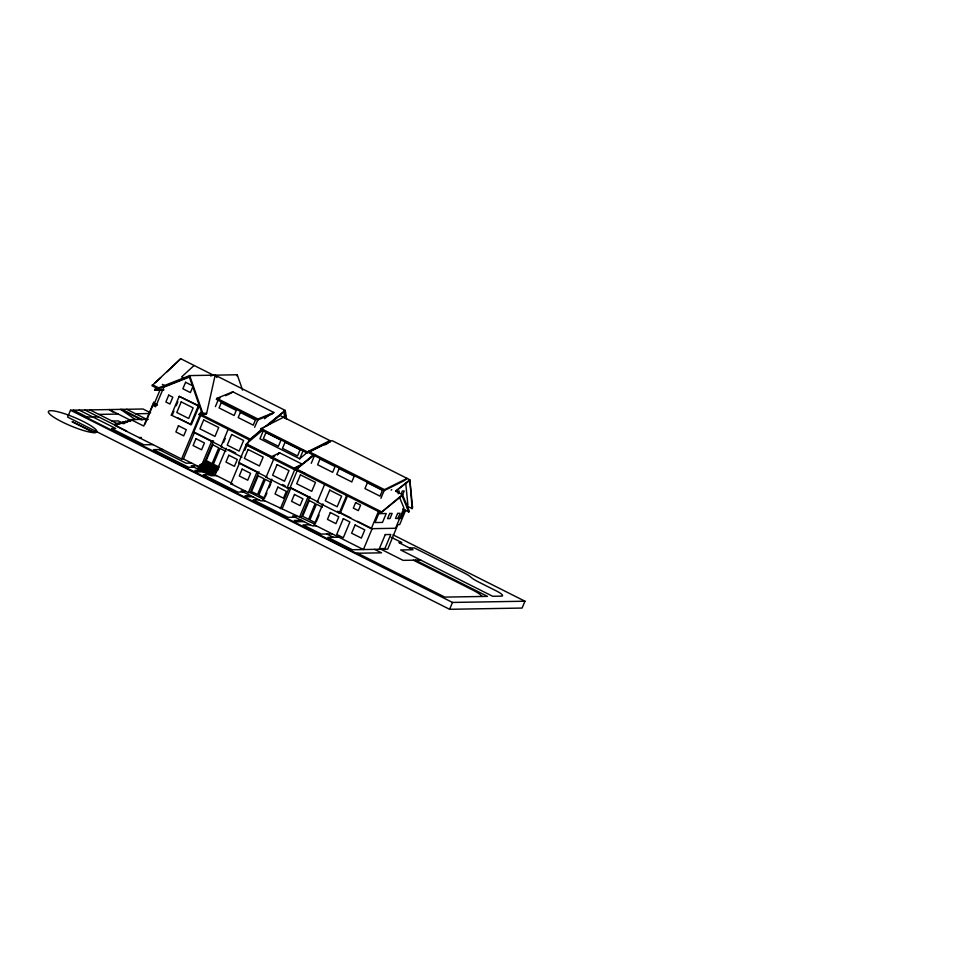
<?xml version="1.0" encoding="UTF-8"?>
<svg xmlns="http://www.w3.org/2000/svg" width="968" height="968" viewBox="0 0 968 968"><rect width="100%" height="100%" fill="white"/><g stroke="black" fill="none" stroke-linecap="round" stroke-linejoin="round"><path stroke-width="1.45" d="M205.361 414.28L206.656 413.239L215.162 375.161L285.27 410.432L286.552 419.035M150.645 412.852L142.998 409.004L70.507 410.238L67.639 417.087L449.612 609.295L522.091 608.061L524.958 601.213L392.984 534.796M118.29 423.778L115.422 423.827L114.781 425.388L181.573 459.001L183.412 458.965L212.839 473.727L216.626 471.222L202.203 463.962L199.698 465.233L197.908 467.689L212.331 474.949L215.077 474.901L231.304 483.068M123.674 423.125L117.951 423.234L117.309 424.783L115.422 423.827M126.215 422.496L120.492 422.605L119.838 424.178L117.951 423.234M125.9 421.927L123.033 421.975L122.379 423.548L120.492 422.605M128.441 421.298L125.574 421.346L124.92 422.919L123.033 421.975M131.067 420.463L128.2 420.511L127.461 422.29L125.574 421.346M148.237 419.277L130.874 419.58L130.087 421.455L128.2 420.511M210.552 375.959L213.456 375.185L180.701 358.704L151.94 385.724L160.809 390.189L163.713 389.414M163.749 390.14L154.602 390.298L155.037 389.269L189.667 375.584L237.245 374.773L242.593 390.14M153.852 402.047L143.748 426.053L130.874 419.58M145.006 424.069L153.743 403.184L156.816 404.334M154.517 403.172L160.131 389.753M160.809 390.189L161.245 389.16M180.701 358.704L167.186 371.724M171.324 415.139L179.189 396.336L199.214 405.943L191.349 424.734L171.324 415.139L172.243 415.115L173.925 411.085M176.176 405.725L177.858 401.696M202.36 414.328L189.232 376.613L189.667 375.584L202.796 413.3L202.36 414.328L206.232 414.268M190.43 424.746L198.295 405.955L199.214 405.943M199.081 414.619L201.102 412.308L199.081 414.619L249.441 439.956L263.151 428.921M181.573 459.001L200.098 414.715M228.327 428.897L220.946 446.563L221.853 446.55L193.636 432.345L200.933 414.909M183.412 458.965L194.556 432.333L211.798 441.009L213.638 440.972L204.163 463.624M216.457 399.373L216.88 398.344L232.78 391.81L273.859 412.477L271.706 414.219L257.536 420.051L216.457 399.373L220.317 397.787M215.392 406.62L218.03 400.341M236.809 375.802L237.245 374.773M201.767 464.979L211.798 441.009M217.134 469.988L202.711 462.728L205.071 461.458L218.175 468.064M223.547 442.521L225.229 438.504M212.331 474.949L212.839 473.727M215.077 474.901L226.222 448.269M273.956 458.493L266.091 477.284L267.168 477.26L238.624 462.91L246.453 443.852L262.824 429.877M230.808 483.77L239.544 462.885L257.113 471.731L248.377 492.615L230.808 483.77L232.647 483.746M244.807 450.301L246.525 446.2M249.454 439.194L247.675 443.465L246.017 444.881L274.549 459.243M254.596 427.275L258.323 418.866M249.441 439.956L261.287 429.731M283.576 417.281L261.009 428.558L260.573 429.586L306.953 452.915L329.568 441.807M263.599 430.058L259.944 438.794L299.717 458.808L308.647 451.185M248.377 492.615L250.204 492.579L258.94 471.694M270.979 457.816L271.403 456.775L279.583 452.794L302.258 464.204L293.643 469.226L270.979 457.816L274.779 455.964M271.851 479.148L263.114 500.032L314.673 524.063M265.293 496.886L266.95 492.954M269.14 487.703L270.786 483.758M293.643 469.226L294.078 468.185L302.258 464.204M266.091 477.284L287.109 487.86L295.53 467.713L300.068 466.092M299.717 458.808L303.371 450.072M280.357 508.708L289.093 487.824M297.406 470.133L290.013 487.811L318.339 502.065L317.274 502.077L324.691 484.327M282.196 508.672L290.932 487.787L308.175 496.475L299.439 517.36M306.953 452.915L307.388 451.899L329.955 440.621L330.257 441.977M406.778 505.925L412.15 508.624L412.586 507.595L409.815 479.753L331.988 440.585L309.409 451.862L308.986 452.891L384.09 490.679L404.43 480.527L407.092 478.386L384.514 489.651L380.908 498.302M311.26 463.333L314.697 455.105M301.278 517.323L310.014 496.439M322.913 503.892L314.176 524.777L363.411 549.546L372.148 528.661L357.519 521.304M316.367 521.631L319.113 515.073M317.274 502.077L339.224 513.125L346.653 495.374M339.224 513.125L340.288 513.113L347.681 495.434M340.288 513.113L371.24 528.685L378.633 511.007M297.841 467.992L295.567 469.807L380.86 512.737L402.494 494.636L409.222 510.971L408.786 511.999L402.688 508.926M398.187 493.777L399.336 491.042L397.497 491.079M401.248 493.728L402.385 490.994L404.225 490.957L402.506 495.071M380.86 512.737L402.059 495.664L402.494 494.636L395.622 491.187L409.815 479.753L412.15 508.624M397.933 518.424L400.086 513.282L397.642 513.33L395.488 518.461L400.691 518.521L404.418 509.616M395.549 528.262L403.971 508.139L399.627 497.576M405.701 510.196L399.675 524.608L397.824 524.644L387.732 549.134L352.4 549.739L327.849 537.385L338.873 537.192M406.802 507.583L407.891 504.957L405.725 483.092M449.612 609.295L452.479 602.447L524.958 601.213M155.207 382.723L160.652 377.726M193.818 365.722L181.621 376.915L184.259 378.234M277.392 454.682L279.583 452.794L277.308 454.73M269.624 424.081L279.812 415.393L329.955 440.621M297.333 467.653L299.536 465.765M381.295 511.709L296.595 469.081L313.571 454.597M324.897 444.941L327.656 442.582M326.76 444.009L329.531 441.65M230.614 393.553L232.78 391.81M264.53 418.757L270.762 413.747L271.706 414.219M264.712 426.985L285.27 410.432L266.575 426.174M296.595 469.081L313.729 455.287L304.678 462.535M391.096 490.147L391.738 489.626M409.391 480.781L395.622 491.187M225.471 395.67L229.331 394.073M273.859 412.477L257.972 419.023L216.88 398.344M154.602 390.298L189.232 376.613M189.704 376.963L163.786 387.2L155.606 406.754L152.484 405.181L157.53 405.084L153.743 403.184M155.037 389.269L157.518 389.221M98.857 414.401L118.169 414.074M135.653 413.772L148.963 413.542M202.796 413.3L206.656 413.239M98.494 416.845L85.656 417.075L356.297 553.26M112.034 421.032L118.314 420.923L123.952 423.766M126.07 431.062L126.723 431.05L84.869 409.996M193.636 432.345L194.556 432.333M138.944 437.548L141.461 437.5M153.041 444.639L143.857 444.796L111.55 428.534L115.688 428.473L79.158 410.093M162.672 449.479L153.488 449.636L188.615 467.314L194.12 467.217M191.628 463.103L186.122 463.2L158.994 449.551M238.624 462.91L239.544 462.885M196.806 465.705L191.289 465.802L211.048 475.748L216.566 475.651M200.388 470.375L194.883 470.472L197.702 471.888L203.207 471.791M208.858 474.635L203.353 474.731L237.85 492.095L243.355 491.998M287.109 487.86L290.932 487.787M244.831 490.824L241.153 490.897L260.912 500.831L264.591 500.771M250.567 495.628L245.061 495.725L247.251 496.826L252.757 496.729M258.722 499.73L253.217 499.827L288.028 517.336L295.216 517.214M296.535 515.896L292.699 515.956L312.458 525.902L316.282 525.83M301.484 520.373L294.296 520.494L296.801 521.764L303.988 521.631M310.268 524.789L303.081 524.91L321.267 534.07L332.278 533.876M371.24 528.685L396.469 528.25M409.5 547.985L414.389 547.9L464.567 573.153A15.198 2.662 22.7 0 1 470.884 577.194A16.432 2.88 22.7 0 0 478.422 581.913L497.552 591.545A12.766 2.239 22.7 0 1 501.412 596.143L492.688 596.288L400.631 549.969L413.009 549.751L398.901 542.649L401.805 542.6L391.108 537.216M354.772 553.285L381.525 552.825L374.628 549.352M420.693 560.061L403.111 560.363L381.029 549.243M295.567 469.807L305.089 473.425M283.721 410.892L284.846 411.461L285.911 418.624M258.105 418.866L259.049 419.338M309.409 451.862L384.514 489.651M261.009 428.558L307.388 451.899M162.37 384.381L164.862 385.627M179.189 396.336L198.295 405.955M152.363 384.695L158.704 387.89M199.517 413.59L249.877 438.928M246.453 443.852L272.843 457.126M271.403 456.775L294.078 468.185M246.247 444.675L274.791 459.038M177.338 417.68L190.079 424.093M228.932 449.624L235.684 453.024M220.946 446.563L241.952 457.138M225.955 451.451L220.002 448.45L213.408 464.216L219.361 467.205M337.554 511.249L350.864 517.953M282.462 484.484L285.112 485.815M322.404 507.184L316.451 504.195L309.857 519.949L315.822 522.95M126.723 409.282L147.523 419.737M271.342 482.439L265.377 479.45L258.783 495.205L264.748 498.205M121.883 409.367L142.683 419.822M141.401 419.846L120.613 409.379L135.338 419.519M415.49 560.157L487.485 596.385L444.82 597.111L357.64 553.236M413.409 560.194L472.057 589.693A20.255 3.557 22.7 0 1 482.197 596.469M131.309 420.681L109.239 409.573L112.929 412.114M204.151 461.482L218.574 468.742M203.631 462.716L218.054 469.976M201.199 463.974L215.634 471.234M200.691 465.209L215.114 472.469M89.927 409.9L118.532 424.299M199.698 465.233L214.122 472.481M199.178 466.455L213.601 473.715M250.204 492.579L263.611 499.319M326.773 533.973L333.355 537.288M73.447 410.19L87.084 417.051M70.507 410.238L452.479 602.447M94.864 432.587L72.068 421.673L93.799 432.599M215.162 375.161L216.917 377.544M402.059 495.664L408.786 511.999M283.926 412.332L284.786 418.055M168.734 395.125L165.867 401.986L169.944 404.031L172.812 397.183L168.734 395.125M185.59 382.275L182.867 388.773L190.393 392.572L193.116 386.063L185.59 382.275M181.222 401.889L176.781 412.501L188.687 418.503L193.14 407.879L181.222 401.889M178.451 425.763L175.873 431.934L183.702 435.878L186.292 429.707L178.451 425.763M203.667 419.93L199.94 428.836L214.993 436.411L218.72 427.505L203.667 419.93M195.972 438.685L193.104 445.546L201.574 449.805L204.442 442.957L195.972 438.685M221.212 402.809L219.071 407.939L234.123 415.514L236.265 410.384L221.212 402.809M212.791 444.82L206.196 460.586L212.149 463.575L218.744 447.821L212.791 444.82M240.342 412.429L238.188 417.571L253.253 425.146L255.395 420.003L240.342 412.429M231.667 434.499L227.226 445.111L239.132 451.112L243.585 440.488L231.667 434.499M228.823 455.226L225.955 462.075L234.425 466.334L237.293 459.485L228.823 455.226M248.098 449.479L244.372 458.384L259.424 465.959L263.151 457.053L248.098 449.479M242.133 469.105L239.265 475.954L247.735 480.225L250.603 473.364L242.133 469.105M265.934 432.575L263.344 438.734L278.397 446.309L280.986 440.15L265.934 432.575M258.166 475.82L251.571 491.575L257.536 494.575L264.131 478.809L258.166 475.82M285.064 442.194L282.474 448.365L297.527 455.94L300.116 449.769L285.064 442.194M277.066 464.616L272.625 475.227L284.544 481.229L288.984 470.605L277.066 464.616M277.877 487.098L275.021 493.946L283.479 498.205L286.346 491.357L277.877 487.098M300.419 474.852L296.704 483.758L311.756 491.333L315.483 482.427L300.419 474.852M294.453 494.479L291.586 501.339L300.056 505.599L302.923 498.75L294.453 494.479M320.045 458.929L317.613 464.749L332.665 472.324L335.097 466.503L320.045 458.929M309.24 500.565L302.645 516.319L308.611 519.32L315.193 503.554L309.24 500.565M329.713 490.147L325.26 500.771L337.179 506.76L341.631 496.136L329.713 490.147M339.175 468.56L336.743 474.38L351.795 481.955L354.227 476.135L339.175 468.56M330.33 512.532L327.462 519.393L335.932 523.652L338.8 516.803L330.33 512.532M343.313 518.666L336.719 534.421L343.301 537.736L349.896 521.97L343.313 518.666M355.607 502.622L353.32 508.103L358.341 510.632L360.628 505.151L355.607 502.622M367.392 482.754L364.96 488.586L380.013 496.161L382.457 490.328L367.392 482.754M355.075 524.983L351.626 533.211L361.354 538.099L364.791 529.883L355.075 524.983M378.742 513.645L375.015 522.551L382.505 522.43L386.232 513.524L378.742 513.645M389.693 513.464L387.539 518.594L389.983 518.558L392.137 513.415L389.693 513.464M385.276 534.578L379.396 548.626L384.901 548.529L390.782 534.481L385.276 534.578M95.602 432.514L92.831 432.563A26.209 4.598 22.7 0 1 51.933 415.925A26.209 4.598 22.7 0 1 69.853 415.611A26.209 4.598 22.7 0 1 95.602 432.514"/></g></svg>
